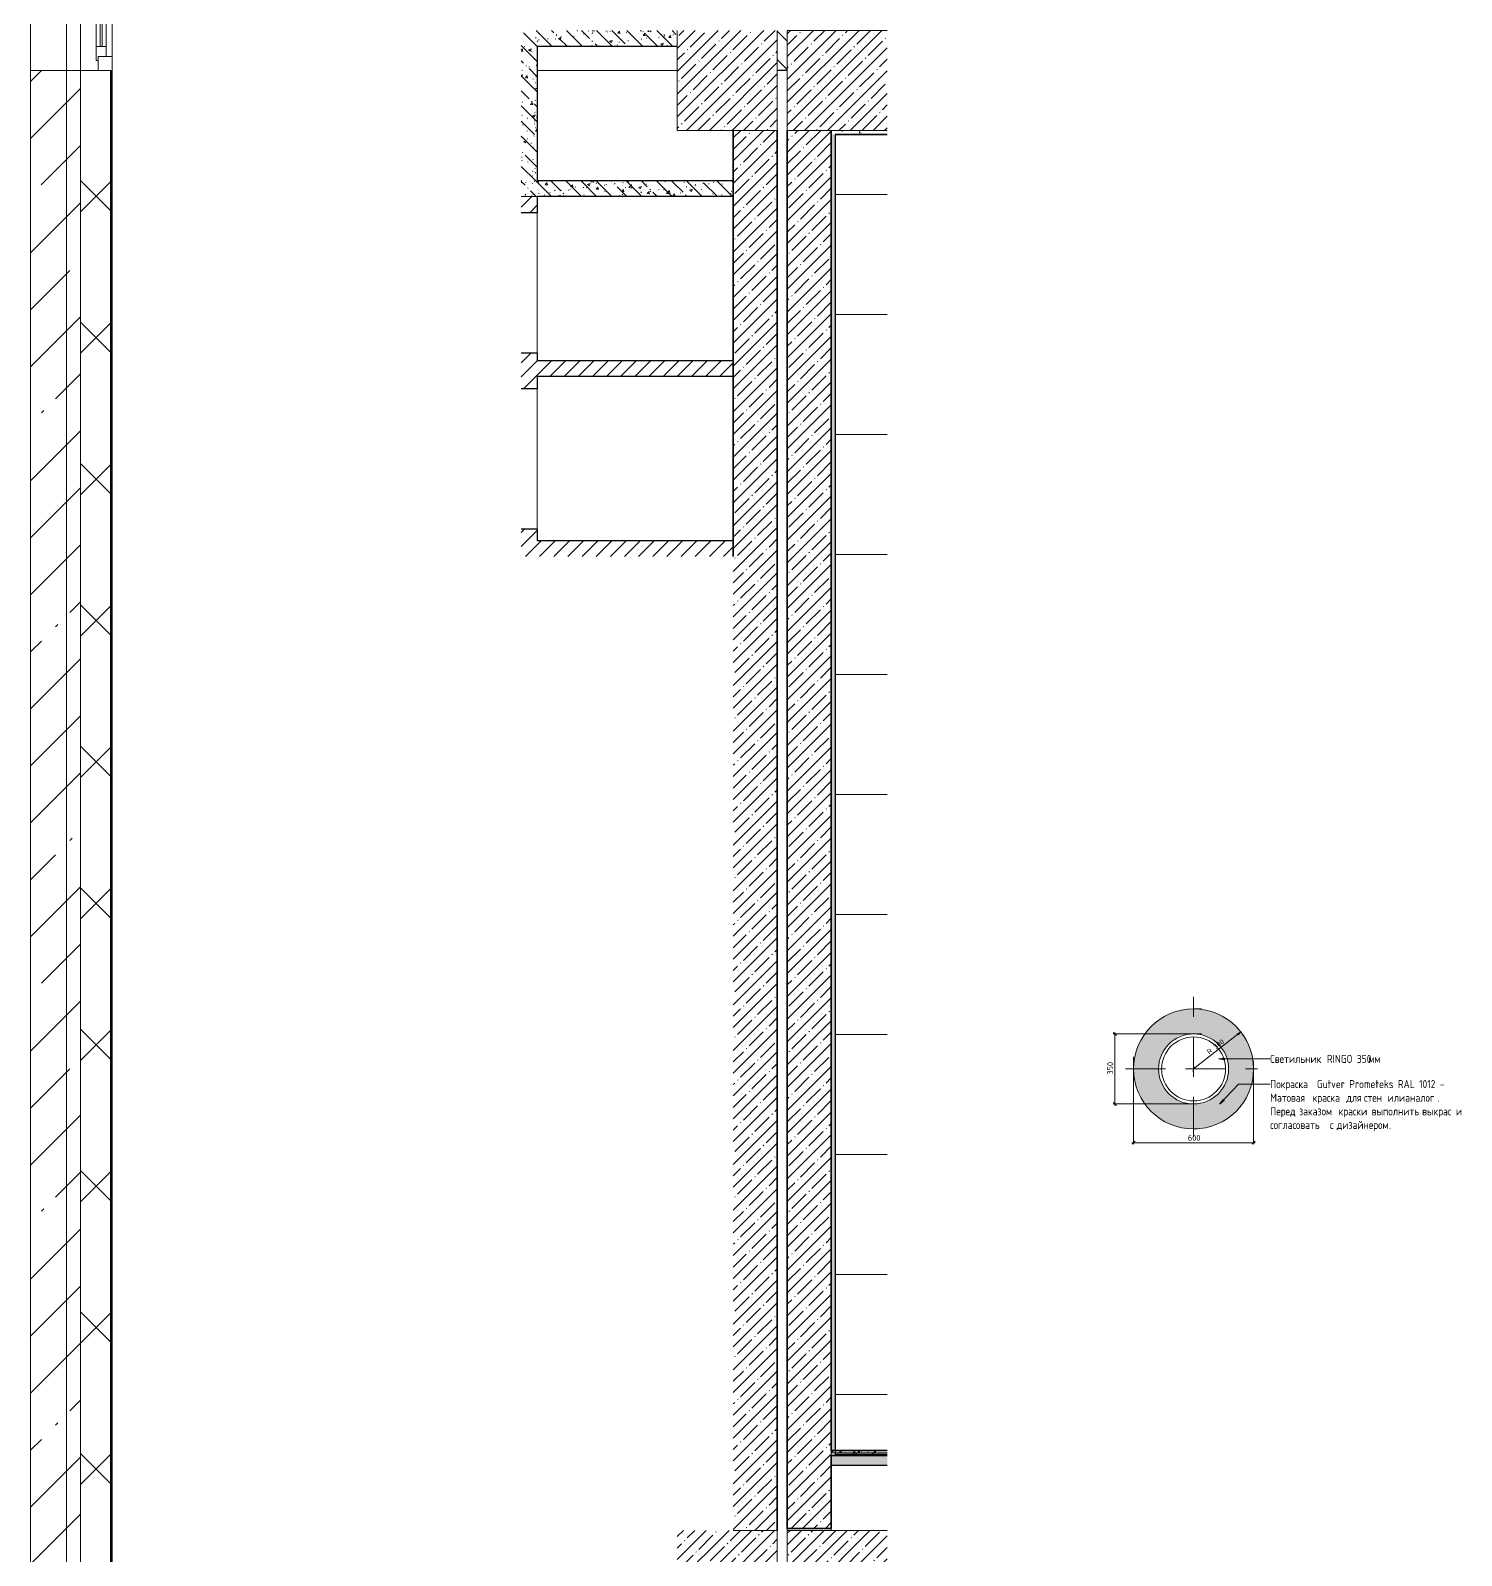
# Model space of a CAD drawing. Header units: millimetres. Extents: x -2911 to 191903, y -8553 to 29000.
# Drawn here: x 184750 to 191903, y 275 to 7900 of the extents above; entities that cross this region are included whole.
import ezdxf

# ---------------------------------------------------------------- set-up
doc = ezdxf.new("R2010")
doc.units = ezdxf.units.MM
doc.linetypes.add('ADSK_Штрих_ш2 п1', pattern=[300, 200, -100])
for name, color, linetype, lineweight in [('A-ANNO-DIMS', 7, 'Continuous', 9), ('A-ANNO-DIMS-10', 7, 'Continuous', 9), ('A-CLNG', 7, 'Continuous', 9), ('A-CLNG-PATT', 7, 'Continuous', 9), ('A-DETL', 7, 'Continuous', 9), ('A-DETL-1', 7, 'ADSK_Штрих_ш2 п1', 9), ('A-GLAZ-1', 7, 'Continuous', 5), ('A-WALL', 7, 'Continuous', 9), ('A-WALL-4', 7, 'Continuous', 5), ('G-ANNO-TEXT', 7, 'Continuous', 9), ('I-WALL', 7, 'Continuous', 9), ('I-WALL-3', 7, 'Continuous', 5), ('S-COLS', 7, 'Continuous', 9), ('Оси', 7, 'Continuous', 9)]:
    doc.layers.add(name, color=color, linetype=linetype, lineweight=lineweight)
for name, color, linetype, lineweight, true_color in [('A-DETL-GENF-7', 7, 'Continuous', 9, 0xf2dc97), ('A-WALL-1', 7, 'Continuous', 25, 0x3c3c3c), ('A-WALL-2', 7, 'Continuous', 35, 0x3c3c3c), ('A-WALL-FNSH-2', 7, 'Continuous', 13, 0x3c3c3c), ('S-COLS-3', 9, 'Continuous', 9, 0x808080), ('S-COLS-4', 7, 'Continuous', 9, 0x3c3c3c)]:
    doc.layers.add(name, color=color, linetype=linetype, lineweight=lineweight, true_color=true_color)
doc.styles.add('GOST Common_5', font='GOST_Common.ttf', dxfattribs={"width": 0.9, "height": 40})
doc.styles.add('ISOCPEUR_5', font='isocpeur.ttf', dxfattribs={"width": 0.9, "height": 30})
doc.styles.add('ISOCPEUR_6', font='isocpeur.ttf', dxfattribs={"height": 25})
doc.dimstyles.new('ISO-2_5_1_0K_БОЛЬШОЙ', dxfattribs={"dimscale": 304.8, "dimtxt": 24.899529, "dimasz": 0.065617, "dimexe": 0.07874, "dimexo": 0, "dimgap": 0, "dimtad": 1, "dimjust": 3, "dimdec": 0, "dimzin": 0, "dimdsep": 46, "dimtxsty": 'ISOCPEUR_6', "dimsah": 1, "dimcen": 0.09, "dimazin": 0, "dimtfac": 1, "dimtdec": 4, "dimtix": 1, "dimtmove": 0, "dimatfit": 2, "dimfxl": 1, "dimtvp": 1, "dimtolj": 1, "dimtzin": 0, "dimarcsym": 2})
doc.dimstyles.new('ISO-3_0', dxfattribs={"dimscale": 304.8, "dimtxt": 29.879435, "dimasz": 0.049213, "dimexe": 0.026247, "dimexo": 0, "dimgap": 0, "dimtad": 1, "dimdec": 0, "dimrnd": 10, "dimzin": 0, "dimdsep": 46, "dimtxsty": 'ISOCPEUR_5', "dimblk1": 'OBLIQUE', "dimblk2": 'OBLIQUE', "dimsah": 1, "dimcen": 0.09, "dimdle": 0.026247, "dimazin": 0, "dimtfac": 1, "dimtdec": 4, "dimtix": 1, "dimtmove": 0, "dimatfit": 3, "dimfxl": 1, "dimtvp": 1, "dimtolj": 1, "dimtzin": 0, "dimarcsym": 2})
pattern_1 = [(45, (149992.89, 0), (-57.02463, 57.02463), []), (45, (150049.91, 0), (-57.02463, 57.02463), [100.806, -20.161, 3.353, -16.808])]
pattern_2 = [(135, (149992.89, 0), (-75.43415, -75.43415), [106.68, -17.78, 3.556, -17.78]), (135, (149992.89, 75.39), (-75.43415, -75.43415), []), (50, (149992.89, 0), (127.52922, -11.15758), [13.335, -146.685]), (355, (149992.89, 0), (-24.66966, 133.74002), [10.668, -117.348]), (100.451, (150003.51, -0.93), (102.85973, 122.58178), [11.333, -124.663]), (46.184, (149992.89, 35.56), (189.75516, -29.43036), [20.002, -220.027]), (96.636, (150008.7, 33.1), (166.1822, 173.1996), [17, -186.995]), (351.184, (149992.89, 35.56), (166.1839, 173.1976), [16.002, -176.022]), (21, (150010.67, 26.67), (106.13027, -71.58603), [13.335, -146.685]), (326, (150010.67, 26.67), (43.26188, 128.93175), [10.668, -117.348]), (71.451, (150019.51, 20.7), (149.39198, 57.34505), [11.333, -124.663]), (37.5, (149992.887, 0), (2.16223, 59.18836), [3.353, -112.573, 3.353, -115.773, -117.792]), (37.5, (149992.887, 0), (2.16223, 59.18836), [-235.052, 3.353, -114.44]), (7.5, (149992.887, 0), (46.77386, 70.12615), [3.353, -64.567, 3.353, -109.906, -44.894]), (7.5, (149992.887, 0), (46.77386, 70.12615), [-181.178, 3.353, -41.542]), (327.5, (149953.24, 0), (94.91367, -4.010093), [3.353, -41.097, 3.353, -135.331, -184.023]), (327.5, (149953.24, 0), (94.91367, -4.010093), [-183.134, 3.353, -180.67]), (317.5, (149935.46, 0), (103.69057, 17.79882), [3.353, -54.432, 3.353, -88.748, -130.683]), (317.5, (149935.46, 0), (103.69057, 17.79882), [-149.885, 3.353, -127.33])]
pattern_3 = [(45, (149992.887, 0), (-35.35534, 35.35534), [])]
pattern_4 = [(0, (149992.887, 0), (121.92, 30.48), [10.058, -81.382, 10.058, -81.382, -487.68]), (0, (149992.887, 0), (121.92, 30.48), [-182.88, 10.058, -172.822, 10.058, -81.382, -213.36]), (0, (149992.887, 0), (121.92, 30.48), [-457.2, 10.058, -50.902, 10.058, -142.342]), (120, (150038.607, 15.24), (-87.356454, 90.345817), [10.058, -81.382, 10.058, -81.382, -487.68]), (120, (150038.607, 15.24), (-87.356454, 90.345817), [-182.88, 10.058, -172.822, 10.058, -81.382, -213.36]), (120, (150038.607, 15.24), (-87.356454, 90.345817), [-457.2, 10.058, -50.902, 10.058, -142.342]), (240, (150053.847, 76.2), (-34.563546, -120.825817), [10.058, -81.382, 10.058, -81.382, -487.68]), (240, (150053.847, 76.2), (-34.563546, -120.825817), [-182.88, 10.058, -172.822, 10.058, -81.382, -213.36]), (240, (150053.847, 76.2), (-34.563546, -120.825817), [-457.2, 10.058, -50.902, 10.058, -142.342])]
pattern_5 = [(45, (149992.89, 0), (-106.066, 106.066), []), (135, (149992.89, 0), (-106.066, -106.066), [])]

# ---------------------------------------------------------------- blocks, each defined once
blk = doc.blocks.new('120_Окно_СКБ_2Ст_Фрамуга сверху - 120_Окно_СКБ_2Ст_2300х2500_h_ ДОО-22877051-2_5_1_птичка')
at = {"layer": 'A-GLAZ-1'}
for p, q in [((-1150, 13), (-1150, 83)), ((-1150, 83), (-1080, 83)), ((1150, 83), (-1150, 83)), ((-1080, 83), (-1080, 13)), ((-1080, 83), (1080, 83)), ((520, 13), (520, 83)), ((520, 83), (590, 83)), ((590, 83), (590, 13)), ((1080, 13), (1080, 83)), ((1080, 83), (1150, 83)), ((1150, 83), (1150, 13)), ((-1080, 13), (-1150, 13)), ((-1150, 13), (-1100, 13)), ((-1080, 13), (-1100, 13)), ((-1100, 13), (-1100, 3)), ((-1100, 3), (540, 3)), ((540, 3), (-1100, 3)), ((520, 53), (-1080, 53)), ((-1080, 53), (-1080, 13)), ((-1030, 3), (-1030, 53)), ((-1030, 33), (470, 33)), ((470, 23), (-1030, 23)), ((470, 3), (470, 53)), ((520, 13), (520, 53)), ((590, 13), (520, 13)), ((540, 13), (520, 13)), ((540, 13), (570, 13)), ((540, 13), (570, 13)), ((540, 3), (540, 13)), ((590, 13), (570, 13)), ((570, 13), (570, 3)), ((570, 3), (1100, 3)), ((1100, 3), (570, 3)), ((1080, 53), (590, 53)), ((590, 53), (590, 13)), ((640, 3), (640, 53)), ((640, 33), (1030, 33)), ((1030, 23), (640, 23)), ((1030, 3), (1030, 53)), ((1080, 13), (1080, 53)), ((1150, 13), (1080, 13)), ((1100, 13), (1080, 13)), ((1100, 13), (1150, 13)), ((1100, 3), (1100, 13))]:
    blk.add_line(p, q, dxfattribs=at)
blk = doc.blocks.new('BSC_Колонна _Прямоугольная - 500х500-23286270-Этаж 02 1-12')
at = {"layer": 'S-COLS-3'}
h = blk.add_hatch(dxfattribs=at)
h.set_pattern_fill('FP_197', color=256, style=0, pattern_type=2)
h.set_pattern_definition([(45, (-38790, -7650), (-57.02463, 57.02463), []), (45, (-38732.975, -7650), (-57.02463, 57.02463), [100.806, -20.161, 3.353, -16.808])])
h.paths.add_polyline_path([(-250, -250), (250, -250), (250, 250), (-250, 250), (-250, -72.4)])
at = {"layer": 'S-COLS-4'}
for p, q in [((-250, 250), (250, 250)), ((-250, -250), (-250, 250)), ((250, -250), (-250, -250))]:
    blk.add_line(p, q, dxfattribs=at)
blk = doc.blocks.new('BSC_Колонна _Прямоугольная - 500х500-V208-Этаж 02 1-12')
at = {"layer": 'S-COLS-3'}
h = blk.add_hatch(dxfattribs=at)
h.set_pattern_fill('FP_198', color=256, style=0, pattern_type=2)
h.set_pattern_definition([(45, (-38790, -150), (-57.02463, 57.02463), []), (45, (-38732.975, -150), (-57.02463, 57.02463), [100.806, -20.161, 3.353, -16.808])])
h.paths.add_polyline_path([(-250, -250), (250, -250), (250, 250), (-250, 250), (-250, 180.8)])
at = {"layer": 'S-COLS-4'}
for p, q in [((-250, 250), (250, 250)), ((-250, -250), (-250, 250)), ((250, -250), (-250, -250))]:
    blk.add_line(p, q, dxfattribs=at)
blk = doc.blocks.new('BSC_Колонна _Прямоугольная - 500х500-V209-Этаж 02 1-12')
at = {"layer": 'S-COLS-3'}
h = blk.add_hatch(dxfattribs=at)
h.set_pattern_fill('FP_22', color=256, style=0, pattern_type=2)
h.set_pattern_definition([(45, (-38240, -150), (-57.02463, 57.02463), []), (45, (-38182.975, -150), (-57.02463, 57.02463), [100.806, -20.161, 3.353, -16.808])])
h.paths.add_polyline_path([(-250, -250), (250, -250), (250, 250), (-250, 250), (-250, -198)])
at = {"layer": 'S-COLS-4'}
for p, q in [((30, 250), (250, 250)), ((250, 250), (250, -250)), ((250, -250), (-250, -250))]:
    blk.add_line(p, q, dxfattribs=at)
blk = doc.blocks.new('BSC_Колонна _Прямоугольная - 500х500-V210-Этаж 02 1-12')
at = {"layer": 'S-COLS-3'}
h = blk.add_hatch(dxfattribs=at)
h.set_pattern_fill('FP_199', color=256, style=0, pattern_type=2)
h.set_pattern_definition([(45, (-38240, -7650), (-57.02463, 57.02463), []), (45, (-38182.975, -7650), (-57.02463, 57.02463), [100.806, -20.161, 3.353, -16.808])])
h.paths.add_polyline_path([(-250, -250), (250, -250), (250, 250), (-250, 250)])
at = {"layer": 'S-COLS-4'}
for p, q in [((-250, -250), (-250, 250)), ((250, 250), (250, -250)), ((250, -250), (-250, -250))]:
    blk.add_line(p, q, dxfattribs=at)
blk = doc.blocks.new('DIMBLOCK87-Выкрас на потолке около светильника ЛК')
at = {"layer": 'A-ANNO-DIMS-10'}
for p, q in [((190564, 2882.8), (190162.8, 2882.8)), ((190170.8, 2524.8), (190170.8, 2890.8)), ((190170.8, 2882.8), (190564, 2882.8)), ((190584, 2532.8), (190162.8, 2532.8)), ((190170.8, 2532.8), (190584, 2532.8))]:
    blk.add_line(p, q, dxfattribs=at)
at = {"layer": 'A-ANNO-DIMS-10', "lineweight": 20}
for p, q in [((190170.8, 2882.8), (190163.3, 2890.3)), ((190170.8, 2882.8), (190178.3, 2875.3)), ((190170.8, 2532.8), (190163.3, 2540.3)), ((190170.8, 2532.8), (190178.3, 2525.3))]:
    blk.add_line(p, q, dxfattribs=at)
at = {"layer": 'A-ANNO-DIMS-10', "color": 0, "insert": (190131.6, 2679.4), "char_height": 30, "width": 68.263, "attachment_point": 1, "rotation": 90, "line_spacing_factor": 1.149209, "style": 'ISOCPEUR_5'}
blk.add_mtext('350', dxfattribs=at)
blk = doc.blocks.new('_Oblique')
at = {"color": 0, "linetype": 'ByBlock', "lineweight": -2}
blk.add_line((-0.5, -0.5), (0.5, 0.5), dxfattribs=at)
blk = doc.blocks.new('DIMBLOCK88-Выкрас на потолке около светильника ЛК')
at = {"layer": 'A-ANNO-DIMS-10'}
for p, q in [((190864, 2747.8), (190864, 2330.9)), ((190864, 2338.9), (190864, 2747.8)), ((190264, 2707.8), (190264, 2330.9)), ((190264, 2338.9), (190264, 2707.8)), ((190256, 2338.9), (190872, 2338.9))]:
    blk.add_line(p, q, dxfattribs=at)
at = {"layer": 'A-ANNO-DIMS-10', "lineweight": 20}
for p, q in [((190264, 2338.9), (190256.5, 2331.4)), ((190264, 2338.9), (190271.5, 2346.4)), ((190864, 2338.9), (190856.5, 2331.4)), ((190864, 2338.9), (190871.5, 2346.4))]:
    blk.add_line(p, q, dxfattribs=at)
at = {"layer": 'A-ANNO-DIMS-10', "color": 0, "insert": (190535.5, 2378.1), "char_height": 30, "width": 68.263, "attachment_point": 1, "line_spacing_factor": 1.149209, "style": 'ISOCPEUR_5'}
blk.add_mtext('600', dxfattribs=at)
blk = doc.blocks.new('DIMBLOCK89-Выкрас на потолке около светильника ЛК')
at = {"layer": 'A-ANNO-DIMS-10'}
blk.add_hatch(color=256, dxfattribs=at).paths.add_polyline_path([(190799.9, 2893.1), (190782, 2883.5), (190786.4, 2878)])
for p, q in [((190564, 2707.8), (190799.9, 2893.1)), ((190799.9, 2893.1), (190782, 2883.5)), ((190782, 2883.5), (190786.4, 2878)), ((190786.4, 2878), (190799.9, 2893.1)), ((190578, 2706.1), (190549.9, 2709.5)), ((190565.7, 2721.8), (190562.3, 2693.8))]:
    blk.add_line(p, q, dxfattribs=at)
blk.add_arc((190564, 2707.8), 300, 33.56187, 42.7292, dxfattribs=at)
at = {"layer": 'A-ANNO-DIMS-10', "color": 0, "insert": (190627.1, 2798.9), "char_height": 25, "width": 105.727, "attachment_point": 1, "rotation": 38.14553, "line_spacing_factor": 1.149209, "style": 'ISOCPEUR_6'}
blk.add_mtext('R 300', dxfattribs=at)

msp = doc.modelspace()

# ---------------------------------------------------------------- hatches: boundary and pattern name
at = {"layer": 'A-CLNG-PATT'}
h = msp.add_hatch(dxfattribs=at)
h.set_pattern_fill('FP_203', color=256, style=0, pattern_type=2)
h.set_pattern_definition([(0, (194773.9, 7079.5), (0, 600), []), (90, (194773.9, 7079.5), (-1200, 7e-14), [])])
h.paths.add_polyline_path([(188773.9, 800), (189032.9, 800), (189032.9, 7379), (188773.9, 7379), (188773.9, 1093.6)])
at = {"layer": 'A-DETL-GENF-7'}
h = msp.add_hatch(color=256, dxfattribs=at)
h.paths.add_polyline_path([(190564, 2407.8), (190583.6, 2408.5), (190603.2, 2410.4), (190622.5, 2413.6), (190641.6, 2418), (190660.4, 2423.7), (190678.8, 2430.6), (190696.6, 2438.7), (190714, 2448), (190730.7, 2458.4), (190746.6, 2469.8), (190761.8, 2482.3), (190776.1, 2495.7), (190789.5, 2510), (190802, 2525.2), (190813.4, 2541.1), (190823.8, 2557.8), (190833.1, 2575.2), (190841.2, 2593), (190848, 2611.4), (190853.8, 2630.2), (190858.2, 2649.3), (190861.4, 2668.5), (190863.3, 2688), (190864, 2707.8), (190863.3, 2727.6), (190861.4, 2747.1), (190858.2, 2766.3), (190853.8, 2785.4), (190848, 2804.3), (190841.2, 2822.6), (190833.1, 2840.5), (190823.8, 2857.8), (190813.4, 2874.5), (190802, 2890.4), (190789.5, 2905.6), (190776.1, 2919.9), (190761.8, 2933.3), (190746.6, 2945.8), (190730.7, 2957.2), (190714, 2967.6), (190696.6, 2976.9), (190678.8, 2985), (190660.4, 2991.9), (190641.6, 2997.6), (190622.5, 3002), (190603.2, 3005.2), (190583.6, 3007.2), (190564, 3007.8), (190544.4, 3007.2), (190524.8, 3005.2), (190505.5, 3002), (190486.4, 2997.6), (190467.5, 2991.9), (190449.2, 2985), (190431.3, 2976.9), (190414, 2967.6), (190397.3, 2957.2), (190381.4, 2945.8), (190366.2, 2933.3), (190351.9, 2919.9), (190338.5, 2905.6), (190326, 2890.4), (190314.5, 2874.5), (190304.2, 2857.8), (190294.9, 2840.5), (190286.8, 2822.6), (190279.9, 2804.3), (190274.2, 2785.4), (190269.8, 2766.3), (190266.6, 2747.1), (190264.7, 2727.6), (190264, 2707.8), (190264.7, 2688), (190266.6, 2668.5), (190269.8, 2649.3), (190274.2, 2630.2), (190279.9, 2611.4), (190286.8, 2593), (190294.9, 2575.2), (190304.2, 2557.8), (190314.5, 2541.1), (190326, 2525.2), (190338.5, 2510), (190351.9, 2495.7), (190366.2, 2482.3), (190381.4, 2469.8), (190397.3, 2458.4), (190414, 2448), (190431.3, 2438.7), (190449.2, 2430.6), (190467.5, 2423.7), (190486.4, 2418), (190505.5, 2413.6), (190524.8, 2410.4), (190544.4, 2408.5), (190564, 2407.8)])
h.paths.add_polyline_path([(190564, 2532.8), (190548.8, 2533.5), (190533.6, 2535.5), (190518.7, 2538.8), (190504.2, 2543.4), (190490, 2549.2), (190476.5, 2556.3), (190463.7, 2564.4), (190451.5, 2573.8), (190440.2, 2584.1), (190430, 2595.3), (190420.6, 2607.5), (190412.4, 2620.3), (190405.4, 2633.8), (190399.5, 2648), (190395, 2662.5), (190391.7, 2677.3), (190389.7, 2692.4), (190389, 2707.8), (190389.7, 2723.2), (190391.7, 2738.3), (190395, 2753.1), (190399.5, 2767.6), (190405.4, 2781.8), (190412.4, 2795.3), (190420.6, 2808.1), (190430, 2820.3), (190440.2, 2831.6), (190451.5, 2841.8), (190463.7, 2851.2), (190476.5, 2859.4), (190490, 2866.4), (190504.2, 2872.3), (190518.7, 2876.8), (190533.6, 2880.1), (190548.8, 2882.1), (190564, 2882.8), (190579.2, 2882.1), (190594.4, 2880.1), (190609.3, 2876.8), (190623.8, 2872.3), (190638, 2866.4), (190651.5, 2859.4), (190664.3, 2851.2), (190676.5, 2841.8), (190687.7, 2831.6), (190698, 2820.3), (190707.3, 2808.1), (190715.5, 2795.3), (190722.6, 2781.8), (190728.4, 2767.6), (190733, 2753.1), (190736.3, 2738.3), (190738.3, 2723.2), (190739, 2707.8), (190738.3, 2692.4), (190736.3, 2677.3), (190733, 2662.5), (190728.4, 2648), (190722.6, 2633.8), (190715.5, 2620.3), (190707.3, 2607.5), (190698, 2595.3), (190687.7, 2584.1), (190676.5, 2573.8), (190664.3, 2564.4), (190651.5, 2556.3), (190638, 2549.2), (190623.8, 2543.4), (190609.3, 2538.8), (190594.4, 2535.5), (190579.2, 2533.5)])
at = {"layer": 'A-WALL-4'}
h = msp.add_hatch(dxfattribs=at)
h.set_pattern_fill('FP_76', color=256, style=0, pattern_type=2)
h.set_pattern_definition([(45, (59919.87, 0), (-353.5534, 353.5534), []), (135, (59919.87, 0), (-353.5534, -353.5534), [])])
h.paths.add_polyline_path([(184999.9, -250), (185149.9, -250), (185149.9, 7700), (184999.9, 7700), (184999.9, -100)])
h.paths.add_polyline_path([(185149.9, 10000), (185149.9, 11920), (184999.9, 11920), (184999.9, 10000)])
h.paths.add_polyline_path([(185149.9, 13120), (185149.9, 21400), (184999.9, 21400), (184999.9, 13120)])
at = {"layer": 'G-ANNO-TEXT'}
for points in [[(190688, 2757.9), (190718, 2754), (190718, 2761.8)], [(190694.3, 2531), (190717.6, 2550.3), (190711.8, 2555.7)]]:
    msp.add_hatch(color=256, dxfattribs=at).paths.add_polyline_path(points)
at = {"layer": 'I-WALL'}
h = msp.add_hatch(dxfattribs=at)
h.set_pattern_fill('FP_200', color=256, style=0, pattern_type=2)
h.set_pattern_definition(pattern_2)
h.paths.add_polyline_path([(187202.9, 7150), (187282.9, 7150), (187282.9, 7900), (187202.9, 7899.8), (187202.9, 7196.2)])
h = msp.add_hatch(dxfattribs=at)
h.set_pattern_fill('FP_200', color=256, style=0, pattern_type=2)
h.set_pattern_definition(pattern_2)
h.paths.add_polyline_path([(187982.9, 7820), (187982.9, 7900), (187282.9, 7900), (187282.9, 7820)])
h = msp.add_hatch(dxfattribs=at)
h.set_pattern_fill('FP_8', color=256, style=0, pattern_type=2)
h.set_pattern_definition([(135, (149992.89, 0), (-70.71068, -70.71068), [])])
h.paths.add_polyline_path([(188532.9, 7700), (188532.9, 7900), (188482.9, 7900), (188482.9, 7700)])
h = msp.add_hatch(dxfattribs=at)
h.set_pattern_fill('FP_40', color=256, style=0, pattern_type=2)
h.set_pattern_definition(pattern_4)
h.paths.add_polyline_path([(189032.9, 7400), (189032.9, 7400), (189032.9, 7577.6)])
h = msp.add_hatch(dxfattribs=at)
h.set_pattern_fill('FP_11', color=256, style=0, pattern_type=2)
h.set_pattern_definition(pattern_1)
h.paths.add_polyline_path([(188482.9, 400), (188482.9, 7400), (188262.9, 7400), (188262.9, 400)])
h = msp.add_hatch(dxfattribs=at)
h.set_pattern_fill('FP_11', color=256, style=0, pattern_type=2)
h.set_pattern_definition(pattern_1)
h.paths.add_polyline_path([(188752.9, 410), (188752.9, 7400), (188532.9, 7400), (188532.9, 410)])
h = msp.add_hatch(dxfattribs=at)
h.set_pattern_fill('FP_40', color=256, style=0, pattern_type=2)
h.set_pattern_definition(pattern_4)
h.paths.add_polyline_path([(188772.9, 7380), (189032.9, 7380), (189032.9, 7400), (188752.9, 7400), (188752.9, 7380)])
h = msp.add_hatch(dxfattribs=at)
h.set_pattern_fill('FP_40', color=256, style=0, pattern_type=2)
h.set_pattern_definition(pattern_4)
h.paths.add_polyline_path([(188772.9, 800), (188772.9, 7380), (188752.9, 7380), (188752.9, 800)])
h = msp.add_hatch(dxfattribs=at)
h.set_pattern_fill('FP_200', color=256, style=0, pattern_type=2)
h.set_pattern_definition(pattern_2)
h.paths.add_polyline_path([(187282.9, 7070), (188262.9, 7070), (188262.9, 7150), (187202.9, 7150), (187202.9, 7070), (187205.7, 7070)])
h = msp.add_hatch(dxfattribs=at)
h.set_pattern_fill('FP_23', color=256, style=0, pattern_type=2)
h.set_pattern_definition(pattern_3)
h.paths.add_polyline_path([(187282.9, 5270), (187282.9, 5409), (187202.9, 5409), (187202.9, 5270)])
h.paths.add_polyline_path([(187202.9, 6109), (187282.9, 6109), (187282.9, 6289), (187202.9, 6289)])
h.paths.add_polyline_path([(187205.6, 6989), (187282.9, 6989), (187282.9, 7070), (187202.9, 7070), (187202.9, 6989)])
h = msp.add_hatch(dxfattribs=at)
h.set_pattern_fill('FP_23', color=256, style=0, pattern_type=2)
h.set_pattern_definition(pattern_3)
h.paths.add_polyline_path([(188262.9, 6170), (188262.9, 6250), (187282.9, 6250), (187282.9, 6170), (188117.9, 6170)])
h = msp.add_hatch(dxfattribs=at)
h.set_pattern_fill('FP_23', color=256, style=0, pattern_type=2)
h.set_pattern_definition(pattern_3)
h.paths.add_polyline_path([(187282.9, 5270), (188262.9, 5270), (188262.9, 5350), (187282.9, 5350)])
h = msp.add_hatch(dxfattribs=at)
h.set_pattern_fill('FP_42', color=256, style=0, pattern_type=2)
h.set_pattern_definition(pattern_5)
h.paths.add_polyline_path([(188752.9, 787.5), (189032.9, 787.5), (189032.9, 800), (188752.9, 800)])
h = msp.add_hatch(dxfattribs=at)
h.set_pattern_fill('FP_42', color=256, style=0, pattern_type=2)
h.set_pattern_definition(pattern_5)
h.paths.add_polyline_path([(188752.9, 775), (189032.9, 775), (189032.9, 787.5), (188752.9, 787.5)])
msp.add_hatch(color=256, dxfattribs=at).paths.add_polyline_path([(189032.9, 725), (189032.9, 775), (188752.9, 775), (188752.9, 725)])
h = msp.add_hatch(dxfattribs=at)
h.set_pattern_fill('FP_40', color=256, style=0, pattern_type=2)
h.set_pattern_definition(pattern_4)
h.paths.add_polyline_path([(188772.9, 780), (189032.9, 780), (189032.9, 800), (188772.9, 800)])
at = {"layer": 'I-WALL-3'}
h = msp.add_hatch(dxfattribs=at)
h.set_pattern_fill('FP_84', color=256, style=0, pattern_type=2)
h.set_pattern_definition([(45, (59919.87, 0), (-285.1231, 285.1231), []), (45, (60205, 0), (-285.1231, 285.1231), [504.031, -100.806, 16.764, -84.042])])
h.paths.add_polyline_path([(184749.9, -100), (184999.9, -100), (184999.9, 7700), (184749.9, 7700), (184749.9, 150)])

# ---------------------------------------------------------------- linework, layer by layer
at = {"layer": 'A-CLNG'}
msp.add_line((188773.9, 801), (188773.9, 800), dxfattribs=at)
at = {"layer": 'A-DETL'}
for radius in [175, 160]:
    msp.add_circle((190564, 2707.8), radius, dxfattribs=at)
for radius, start, end in [(300, 0, 180), (175, 0, 180), (300, 180, 360), (175, 180, 0)]:
    msp.add_arc((190564, 2707.8), radius, start, end, dxfattribs=at)
at = {"layer": 'A-DETL-1'}
for p, q in [((190564, 2367.8), (190564, 3067.8)), ((190564, 3007.8), (190604, 3007.8)), ((190564, 2882.8), (190604, 2882.8)), ((190264, 2707.8), (190264, 2767.8)), ((190864, 2707.8), (190864, 2747.8)), ((190224, 2707.8), (190884, 2707.8)), ((190564, 2532.8), (190584, 2532.8)), ((190564, 2407.8), (190584, 2407.8))]:
    msp.add_line(p, q, dxfattribs=at)
at = {"layer": 'A-WALL'}
for p, q in [((185149.9, -250), (185149.9, 7700)), ((185152.9, -253), (185152.9, 7700)), ((187202.9, 7070), (187282.9, 7070)), ((188752.9, 775), (188752.9, 800)), ((189032.9, 787.5), (188752.9, 787.5))]:
    msp.add_line(p, q, dxfattribs=at)
at = {"layer": 'A-WALL-1'}
for p, q in [((187982.9, 7820), (187282.9, 7820)), ((187282.9, 7820), (187282.9, 7150)), ((188532.9, 7700), (188482.9, 7700)), ((189032.9, 7380), (188772.9, 7380)), ((188772.9, 7380), (188772.9, 780)), ((187282.9, 7150), (188262.9, 7150)), ((188262.9, 7070), (187282.9, 7070)), ((187282.9, 7070), (187282.9, 6989)), ((187282.9, 6989), (187202.9, 6989)), ((187202.9, 6289), (187282.9, 6289)), ((187282.9, 6289), (187282.9, 6250)), ((187282.9, 6250), (188262.9, 6250)), ((187282.9, 6109), (187202.9, 6109)), ((187282.9, 6170), (187282.9, 6109)), ((188262.9, 6170), (187282.9, 6170)), ((187202.9, 5409), (187282.9, 5409)), ((187282.9, 5409), (187282.9, 5350)), ((187282.9, 5350), (188262.9, 5350)), ((189032.9, 780), (188772.9, 780)), ((189032.9, 725), (188752.9, 725))]:
    msp.add_line(p, q, dxfattribs=at)
at = {"layer": 'A-WALL-2'}
for p, q in [((188262.9, 5270), (188262.9, 7400)), ((188482.9, 7400), (188482.9, 400)), ((188532.9, 410), (188532.9, 7400)), ((188752.9, 7400), (188752.9, 800)), ((188752.9, 800), (188752.9, 7380)), ((188752.9, 800), (189032.9, 800)), ((188752.9, 775), (188752.9, 410)), ((189032.9, 775), (188752.9, 775)), ((188752.9, 410), (188532.9, 410))]:
    msp.add_line(p, q, dxfattribs=at)
at = {"layer": 'A-WALL-4'}
for p, q in [((185157.9, -258), (185157.9, 21558)), ((185157.9, 7700), (184999.9, 7700))]:
    msp.add_line(p, q, dxfattribs=at)
at = {"layer": 'A-WALL-FNSH-2'}
for p, q in [((189032.9, 7379), (188772.9, 7379)), ((188773.9, 7380), (188773.9, 801)), ((188773.9, 801), (189032.9, 801))]:
    msp.add_line(p, q, dxfattribs=at)
at = {"layer": 'G-ANNO-TEXT'}
for p, q in [((190718, 2761.8), (190688, 2757.9)), ((190688, 2757.9), (190718, 2754)), ((190688, 2757.9), (190947, 2757.9)), ((190718, 2754), (190718, 2761.8)), ((190694.3, 2531), (190787.8, 2632.1)), ((190787.8, 2632.1), (190947, 2632.1)), ((190711.8, 2555.7), (190694.3, 2531)), ((190694.3, 2531), (190717.6, 2550.3)), ((190717.6, 2550.3), (190711.8, 2555.7))]:
    msp.add_line(p, q, dxfattribs=at)
at = {"layer": 'I-WALL'}
for p, q in [((187282.9, 7700), (187982.9, 7700)), ((187282.9, 6289), (187282.9, 6989)), ((187282.9, 5409), (187282.9, 6109)), ((188532.9, 410), (188532.9, 400)), ((188752.9, 400), (188752.9, 410))]:
    msp.add_line(p, q, dxfattribs=at)
at = {"layer": 'I-WALL-3'}
for p, q in [((184749.9, 10000), (184749.9, 150)), ((184999.9, -100), (184999.9, 10000)), ((184999.9, 7700), (184749.9, 7700))]:
    msp.add_line(p, q, dxfattribs=at)
at = {"layer": 'Оси'}
msp.add_line((184929.9, -1906.3), (184929.9, 9979), dxfattribs=at)

# ---------------------------------------------------------------- block references
at = {"layer": 'A-GLAZ-1', "rotation": 269.9999999999999}
msp.add_blockref('120_Окно_СКБ_2Ст_Фрамуга сверху - 120_Окно_СКБ_2Ст_2300х2500_h_ ДОО-22877051-2_5_1_птичка', (185074.9, 8850), dxfattribs=at)
at = {"layer": 'S-COLS'}
for name, p in [('BSC_Колонна _Прямоугольная - 500х500-V210-Этаж 02 1-12', (188232.9, 7650)), ('BSC_Колонна _Прямоугольная - 500х500-23286270-Этаж 02 1-12', (188782.9, 7650)), ('BSC_Колонна _Прямоугольная - 500х500-V209-Этаж 02 1-12', (188232.9, 150)), ('BSC_Колонна _Прямоугольная - 500х500-V208-Этаж 02 1-12', (188782.9, 150))]:
    msp.add_blockref(name, p, dxfattribs=at)

# ---------------------------------------------------------------- texts
at = {"layer": 'G-ANNO-TEXT', "char_height": 40, "attachment_point": 1, "style": 'GOST Common_5'}
for s, insert, width in [('Светильник', (190947, 2777.9), 317.468), (' RINGO 350', (191208.9, 2777.9), 277.063), ('мм', (191437.5, 2777.9), 70.709), ('Покраска', (190947, 2652.1), 256.139), (' Gutver Prometeks RAL 1012 - ', (191158.3, 2652.1), 795.114), ('Матовая', (190947, 2583.9), 241.709), ('\\fGOST Common|b0|i0|c204|p34|;\\W.9; ', (191146.4, 2583.9), 15.152), ('краска', (191158.9, 2583.9), 189.759), ('\\fGOST Common|b0|i0|c204|p34|;\\W.9; ', (191315.5, 2583.9), 15.152), ('для', (191328, 2583.9), 91.633), ('\\fGOST Common|b0|i0|c204|p34|;\\W.9; ', (191403.6, 2583.9), 15.152), ('стен', (191416.1, 2583.9), 126.987), ('\\fGOST Common|b0|i0|c204|p34|;\\W.9; ', (191520.9, 2583.9), 15.152), ('или', (191533.4, 2583.9), 92.354), ('\\fGOST Common|b0|i0|c204|p34|;\\W.9; ', (191609.6, 2583.9), 15.152), ('аналог', (191622.1, 2583.9), 194.089), ('. ', (191782.2, 2583.9), 28.139), ('Перед', (190947, 2515.8), 159.456), ('\\fGOST Common|b0|i0|c204|p34|;\\W.9; ', (191078.5, 2515.8), 15.152), ('заказом', (191091, 2515.8), 224.392), ('\\fGOST Common|b0|i0|c204|p34|;\\W.9; ', (191233.3, 2447.7), 15.152), ('\\fGOST Common|b0|i0|c204|p34|;\\W.9; ', (191267.3, 2447.7), 15.152), ('\\fGOST Common|b0|i0|c204|p34|;\\W.9; ', (191276.2, 2515.8), 15.152), ('дизайнером', (191279.8, 2447.7), 316.025), ('краски', (191288.7, 2515.8), 185.43), ('\\fGOST Common|b0|i0|c204|p34|;\\W.9; ', (191441.7, 2515.8), 15.152), ('выполнить', (191454.2, 2515.8), 290.772), ('\\fGOST Common|b0|i0|c204|p34|;\\W.9; ', (191694.1, 2515.8), 15.152), ('выкрас', (191706.6, 2515.8), 189.759), ('\\fGOST Common|b0|i0|c204|p34|;\\W.9; ', (191863.2, 2515.8), 15.152), ('\\fGOST Common|b0|i0|c204|p34|;\\W.9;и', (191875.7, 2515.8), 31.025), ('\\fGOST Common|b0|i0|c204|p34|;\\W.9; ', (191901.3, 2515.8), 15.152), ('согласовать', (190947, 2447.7), 347.051), ('\\fGOST Common|b0|i0|c204|p34|;\\W.9;с', (191245.8, 2447.7), 25.975), ('\\fGOST Common|b0|i0|c204|p34|;\\W.9;.', (191540.5, 2447.7), 12.987)]:
    msp.add_mtext(s, dxfattribs=dict(at, insert=insert, width=width))

# ---------------------------------------------------------------- dimensions: what is measured, and where the dimension line sits
at = {"layer": 'A-ANNO-DIMS'}
dim = msp.add_radius_dim(center=(190564, 2707.8), mpoint=(190799.9, 2893.1), dimstyle='ISO-2_5_1_0K_БОЛЬШОЙ', override={"dimpost": 'R<>'}, dxfattribs=at)
dim.commit()
dim.dimension.update_dxf_attribs({"geometry": 'DIMBLOCK89-Выкрас на потолке около светильника ЛК', "text_midpoint": (190666.4, 2804.1)})
dim = msp.add_linear_dim(base=(190170.8, 2882.8), p1=(190584, 2532.8), p2=(190564, 2882.8), angle=90, dimstyle='ISO-3_0', override={"dimpost": '<>', "dimfxl": 350.570963}, dxfattribs=at)
dim.commit()
dim.dimension.update_dxf_attribs({"geometry": 'DIMBLOCK87-Выкрас на потолке около светильника ЛК', "text_midpoint": (190155.8, 2707.8)})
dim = msp.add_linear_dim(base=(190864, 2338.9), p1=(190264, 2707.8), p2=(190864, 2747.8), dimstyle='ISO-3_0', override={"dimpost": '<>', "dimfxl": 601.331855}, dxfattribs=at)
dim.commit()
dim.dimension.update_dxf_attribs({"geometry": 'DIMBLOCK88-Выкрас на потолке около светильника ЛК', "text_midpoint": (190564, 2353.9)})

doc.saveas('drawing.dxf')
